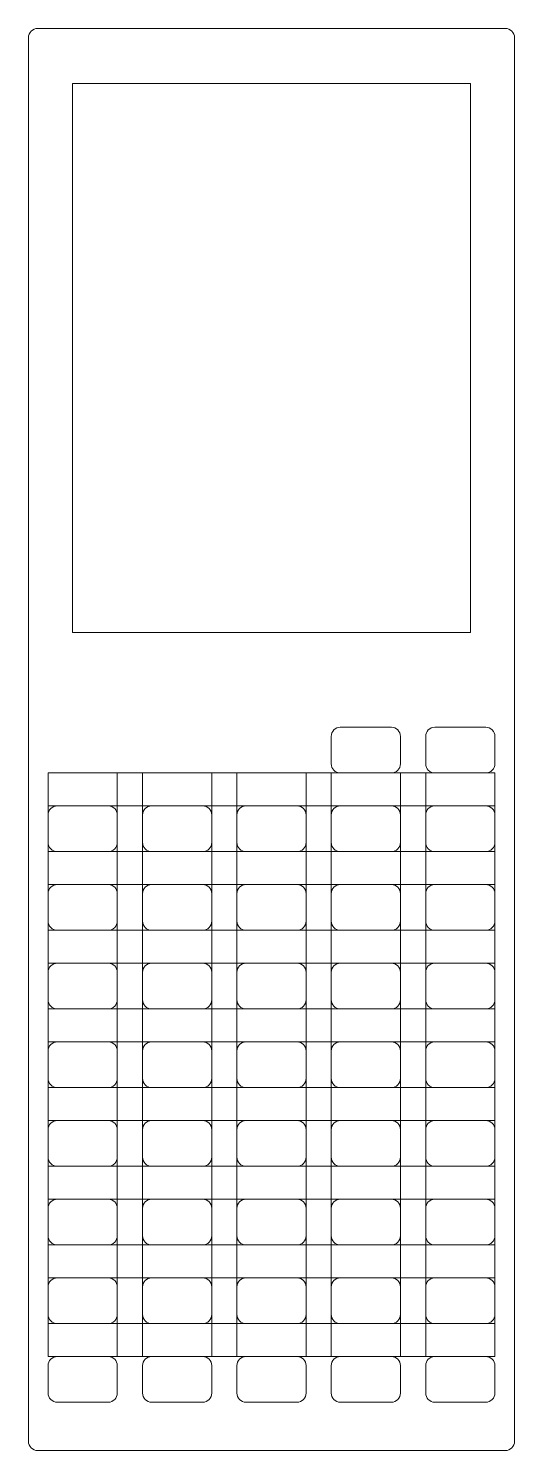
# Model space of a CAD drawing. Header units: millimetres. Extents: x 0 to 62, y 0 to 181.
import ezdxf

# ---------------------------------------------------------------- set-up
doc = ezdxf.new("R2010")
doc.units = ezdxf.units.MM
doc.layers.get('0').update_dxf_attribs({"lineweight": 5})

msp = doc.modelspace()

# ---------------------------------------------------------------- linework, layer by layer
for p, q in [((11.3, 86.15), (11.3, 11.95)), ((14.5, 86.15), (14.5, 11.95)), ((23.3, 86.15), (23.3, 11.95)), ((26.5, 86.15), (26.5, 11.95)), ((35.3, 86.15), (35.3, 11.95)), ((38.5, 86.15), (38.5, 11.95)), ((47.3, 86.15), (47.3, 11.95)), ((50.5, 86.15), (50.5, 11.95)), ((2.5, 81.95), (59.3, 81.95)), ((2.5, 76.15), (59.3, 76.15)), ((2.5, 71.95), (59.3, 71.95)), ((2.5, 66.15), (59.3, 66.15)), ((2.5, 61.95), (59.3, 61.95)), ((2.5, 56.15), (59.3, 56.15)), ((2.5, 51.95), (59.3, 51.95)), ((2.5, 46.15), (59.3, 46.15)), ((2.5, 41.95), (59.3, 41.95)), ((2.5, 36.15), (59.3, 36.15)), ((2.5, 31.95), (59.3, 31.95)), ((2.5, 26.15), (59.3, 26.15)), ((2.5, 21.95), (59.3, 21.95)), ((2.5, 16.15), (59.3, 16.15))]:
    msp.add_line(p, q)
for points in [[(0, 179.62), (0, 1.18, 0.414214), (1.18, 0), (60.62, 0, 0.414214), (61.8, 1.18), (61.8, 179.62, 0.414214), (60.62, 180.8), (1.18, 180.8, 0.414214)], [(39.65, 91.95), (46.15, 91.95, -0.414214), (47.3, 90.8), (47.3, 87.3, -0.414214), (46.15, 86.15), (39.65, 86.15, -0.414214), (38.5, 87.3), (38.5, 90.8, -0.414214)], [(51.65, 91.95), (58.15, 91.95, -0.414214), (59.3, 90.8), (59.3, 87.3, -0.414214), (58.15, 86.15), (51.65, 86.15, -0.414214), (50.5, 87.3), (50.5, 90.8, -0.414214)], [(3.65, 81.95), (10.15, 81.95, -0.414214), (11.3, 80.8), (11.3, 77.3, -0.414214), (10.15, 76.15), (3.65, 76.15, -0.414214), (2.5, 77.3), (2.5, 80.8, -0.414214)], [(15.65, 81.95), (22.15, 81.95, -0.414214), (23.3, 80.8), (23.3, 77.3, -0.414214), (22.15, 76.15), (15.65, 76.15, -0.414214), (14.5, 77.3), (14.5, 80.8, -0.414214)], [(27.65, 81.95), (34.15, 81.95, -0.414214), (35.3, 80.8), (35.3, 77.3, -0.414214), (34.15, 76.15), (27.65, 76.15, -0.414214), (26.5, 77.3), (26.5, 80.8, -0.414214)], [(39.65, 81.95), (46.15, 81.95, -0.414214), (47.3, 80.8), (47.3, 77.3, -0.414214), (46.15, 76.15), (39.65, 76.15, -0.414214), (38.5, 77.3), (38.5, 80.8, -0.414214)], [(51.65, 81.95), (58.15, 81.95, -0.414214), (59.3, 80.8), (59.3, 77.3, -0.414214), (58.15, 76.15), (51.65, 76.15, -0.414214), (50.5, 77.3), (50.5, 80.8, -0.414214)], [(3.65, 71.95), (10.15, 71.95, -0.414214), (11.3, 70.8), (11.3, 67.3, -0.414214), (10.15, 66.15), (3.65, 66.15, -0.414214), (2.5, 67.3), (2.5, 70.8, -0.414214)], [(15.65, 71.95), (22.15, 71.95, -0.414214), (23.3, 70.8), (23.3, 67.3, -0.414214), (22.15, 66.15), (15.65, 66.15, -0.414214), (14.5, 67.3), (14.5, 70.8, -0.414214)], [(27.65, 71.95), (34.15, 71.95, -0.414214), (35.3, 70.8), (35.3, 67.3, -0.414214), (34.15, 66.15), (27.65, 66.15, -0.414214), (26.5, 67.3), (26.5, 70.8, -0.414214)], [(39.65, 71.95), (46.15, 71.95, -0.414214), (47.3, 70.8), (47.3, 67.3, -0.414214), (46.15, 66.15), (39.65, 66.15, -0.414214), (38.5, 67.3), (38.5, 70.8, -0.414214)], [(51.65, 71.95), (58.15, 71.95, -0.414214), (59.3, 70.8), (59.3, 67.3, -0.414214), (58.15, 66.15), (51.65, 66.15, -0.414214), (50.5, 67.3), (50.5, 70.8, -0.414214)], [(3.65, 61.95), (10.15, 61.95, -0.414214), (11.3, 60.8), (11.3, 57.3, -0.414214), (10.15, 56.15), (3.65, 56.15, -0.414214), (2.5, 57.3), (2.5, 60.8, -0.414214)], [(15.65, 61.95), (22.15, 61.95, -0.414214), (23.3, 60.8), (23.3, 57.3, -0.414214), (22.15, 56.15), (15.65, 56.15, -0.414214), (14.5, 57.3), (14.5, 60.8, -0.414214)], [(27.65, 61.95), (34.15, 61.95, -0.414214), (35.3, 60.8), (35.3, 57.3, -0.414214), (34.15, 56.15), (27.65, 56.15, -0.414214), (26.5, 57.3), (26.5, 60.8, -0.414214)], [(39.65, 61.95), (46.15, 61.95, -0.414214), (47.3, 60.8), (47.3, 57.3, -0.414214), (46.15, 56.15), (39.65, 56.15, -0.414214), (38.5, 57.3), (38.5, 60.8, -0.414214)], [(51.65, 61.95), (58.15, 61.95, -0.414214), (59.3, 60.8), (59.3, 57.3, -0.414214), (58.15, 56.15), (51.65, 56.15, -0.414214), (50.5, 57.3), (50.5, 60.8, -0.414214)], [(3.65, 51.95), (10.15, 51.95, -0.414214), (11.3, 50.8), (11.3, 47.3, -0.414214), (10.15, 46.15), (3.65, 46.15, -0.414214), (2.5, 47.3), (2.5, 50.8, -0.414214)], [(15.65, 51.95), (22.15, 51.95, -0.414214), (23.3, 50.8), (23.3, 47.3, -0.414214), (22.15, 46.15), (15.65, 46.15, -0.414214), (14.5, 47.3), (14.5, 50.8, -0.414214)], [(27.65, 51.95), (34.15, 51.95, -0.414214), (35.3, 50.8), (35.3, 47.3, -0.414214), (34.15, 46.15), (27.65, 46.15, -0.414214), (26.5, 47.3), (26.5, 50.8, -0.414214)], [(39.65, 51.95), (46.15, 51.95, -0.414214), (47.3, 50.8), (47.3, 47.3, -0.414214), (46.15, 46.15), (39.65, 46.15, -0.414214), (38.5, 47.3), (38.5, 50.8, -0.414214)], [(51.65, 51.95), (58.15, 51.95, -0.414214), (59.3, 50.8), (59.3, 47.3, -0.414214), (58.15, 46.15), (51.65, 46.15, -0.414214), (50.5, 47.3), (50.5, 50.8, -0.414214)], [(3.65, 41.95), (10.15, 41.95, -0.414214), (11.3, 40.8), (11.3, 37.3, -0.414214), (10.15, 36.15), (3.65, 36.15, -0.414214), (2.5, 37.3), (2.5, 40.8, -0.414214)], [(15.65, 41.95), (22.15, 41.95, -0.414214), (23.3, 40.8), (23.3, 37.3, -0.414214), (22.15, 36.15), (15.65, 36.15, -0.414214), (14.5, 37.3), (14.5, 40.8, -0.414214)], [(27.65, 41.95), (34.15, 41.95, -0.414214), (35.3, 40.8), (35.3, 37.3, -0.414214), (34.15, 36.15), (27.65, 36.15, -0.414214), (26.5, 37.3), (26.5, 40.8, -0.414214)], [(39.65, 41.95), (46.15, 41.95, -0.414214), (47.3, 40.8), (47.3, 37.3, -0.414214), (46.15, 36.15), (39.65, 36.15, -0.414214), (38.5, 37.3), (38.5, 40.8, -0.414214)], [(51.65, 41.95), (58.15, 41.95, -0.414214), (59.3, 40.8), (59.3, 37.3, -0.414214), (58.15, 36.15), (51.65, 36.15, -0.414214), (50.5, 37.3), (50.5, 40.8, -0.414214)], [(3.65, 31.95), (10.15, 31.95, -0.414214), (11.3, 30.8), (11.3, 27.3, -0.414214), (10.15, 26.15), (3.65, 26.15, -0.414214), (2.5, 27.3), (2.5, 30.8, -0.414214)], [(15.65, 31.95), (22.15, 31.95, -0.414214), (23.3, 30.8), (23.3, 27.3, -0.414214), (22.15, 26.15), (15.65, 26.15, -0.414214), (14.5, 27.3), (14.5, 30.8, -0.414214)], [(27.65, 31.95), (34.15, 31.95, -0.414214), (35.3, 30.8), (35.3, 27.3, -0.414214), (34.15, 26.15), (27.65, 26.15, -0.414214), (26.5, 27.3), (26.5, 30.8, -0.414214)], [(39.65, 31.95), (46.15, 31.95, -0.414214), (47.3, 30.8), (47.3, 27.3, -0.414214), (46.15, 26.15), (39.65, 26.15, -0.414214), (38.5, 27.3), (38.5, 30.8, -0.414214)], [(51.65, 31.95), (58.15, 31.95, -0.414214), (59.3, 30.8), (59.3, 27.3, -0.414214), (58.15, 26.15), (51.65, 26.15, -0.414214), (50.5, 27.3), (50.5, 30.8, -0.414214)], [(3.65, 21.95), (10.15, 21.95, -0.414214), (11.3, 20.8), (11.3, 17.3, -0.414214), (10.15, 16.15), (3.65, 16.15, -0.414214), (2.5, 17.3), (2.5, 20.8, -0.414214)], [(15.65, 21.95), (22.15, 21.95, -0.414214), (23.3, 20.8), (23.3, 17.3, -0.414214), (22.15, 16.15), (15.65, 16.15, -0.414214), (14.5, 17.3), (14.5, 20.8, -0.414214)], [(27.65, 21.95), (34.15, 21.95, -0.414214), (35.3, 20.8), (35.3, 17.3, -0.414214), (34.15, 16.15), (27.65, 16.15, -0.414214), (26.5, 17.3), (26.5, 20.8, -0.414214)], [(39.65, 21.95), (46.15, 21.95, -0.414214), (47.3, 20.8), (47.3, 17.3, -0.414214), (46.15, 16.15), (39.65, 16.15, -0.414214), (38.5, 17.3), (38.5, 20.8, -0.414214)], [(51.65, 21.95), (58.15, 21.95, -0.414214), (59.3, 20.8), (59.3, 17.3, -0.414214), (58.15, 16.15), (51.65, 16.15, -0.414214), (50.5, 17.3), (50.5, 20.8, -0.414214)], [(10.15, 6.15), (3.65, 6.15, -0.414214), (2.5, 7.3), (2.5, 10.8, -0.414214), (3.65, 11.95), (10.15, 11.95, -0.414214), (11.3, 10.8), (11.3, 7.3, -0.414214)], [(15.65, 11.95), (22.15, 11.95, -0.414214), (23.3, 10.8), (23.3, 7.3, -0.414214), (22.15, 6.15), (15.65, 6.15, -0.414214), (14.5, 7.3), (14.5, 10.8, -0.414214)], [(27.65, 11.95), (34.15, 11.95, -0.414214), (35.3, 10.8), (35.3, 7.3, -0.414214), (34.15, 6.15), (27.65, 6.15, -0.414214), (26.5, 7.3), (26.5, 10.8, -0.414214)], [(39.65, 11.95), (46.15, 11.95, -0.414214), (47.3, 10.8), (47.3, 7.3, -0.414214), (46.15, 6.15), (39.65, 6.15, -0.414214), (38.5, 7.3), (38.5, 10.8, -0.414214)], [(51.65, 11.95), (58.15, 11.95, -0.414214), (59.3, 10.8), (59.3, 7.3, -0.414214), (58.15, 6.15), (51.65, 6.15, -0.414214), (50.5, 7.3), (50.5, 10.8, -0.414214)]]:
    msp.add_lwpolyline(points, format="xyb", close=True)
for points in [[(5.6, 104.02), (5.6, 173.82), (56.2, 173.82), (56.2, 104.02)], [(59.3, 86.15), (59.3, 11.95), (2.5, 11.95), (2.5, 86.15)]]:
    msp.add_lwpolyline(points, close=True)

doc.saveas('drawing.dxf')
